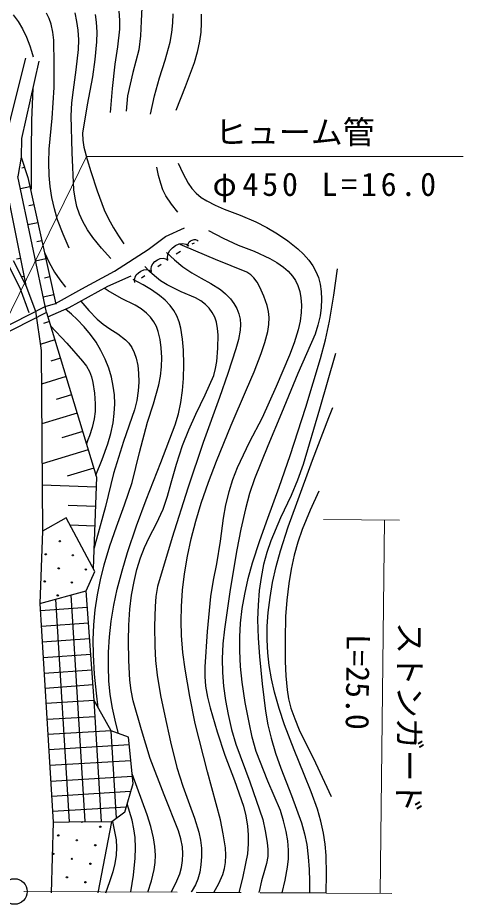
# Model space of a CAD drawing. Units: millimetres, scale not verified. Extents: x 40000 to 680000, y 20000 to 380000.
# Drawn here: x 461684 to 496585, y 249295 to 318693 of the extents above; entities that cross this region are included whole.
import ezdxf
from ezdxf.enums import TextEntityAlignment as Align

# ---------------------------------------------------------------- set-up
doc = ezdxf.new("R2010")
doc.units = ezdxf.units.MM
doc.header["$LTSCALE"] = 1000
doc.linetypes.add('CHAIN', pattern=[18.5, 12, -1.5, 3.5, -1.5])
for name, color, linetype, lineweight in [('M-BGD', 7, 'Continuous', 25), ('M-BMK', 2, 'CHAIN', 13), ('M-BMK-SRVR', 3, 'Continuous', 25), ('M-STR-HTXT', 7, 'Continuous', 13)]:
    doc.layers.add(name, color=color, linetype=linetype, lineweight=lineweight)
doc.styles.add('ＭＳ ゴシック', font='')
doc.styles.get('ＭＳ ゴシック').set_extended_font_data('MS Gothic')

msp = doc.modelspace()

# ---------------------------------------------------------------- linework, layer by layer
at = {"layer": 'M-BGD'}
for p, q in [((471417, 319501), (471354, 318414)), ((461332, 318921), (461724, 318387)), ((464156, 318628), (463948, 319059)), ((464305, 318181), (464156, 318628)), ((466326, 318397), (466174, 319064)), ((467745, 318951), (467831, 318337)), ((469686, 318491), (469638, 319200)), ((473841, 318298), (473855, 319000)), ((476043, 318978), (476066, 318275)), ((461724, 318387), (462070, 317813)), ((464433, 317565), (464305, 318181)), ((466419, 317719), (466326, 318397)), ((467831, 318337), (467868, 317568)), ((469674, 317791), (469686, 318491)), ((471354, 318414), (471291, 317288)), ((473763, 317530), (473841, 318298)), ((476066, 318275), (476029, 317564)), ((462070, 317813), (462371, 317174)), ((462371, 317174), (462621, 316502)), ((464501, 316937), (464433, 317565)), ((466459, 316955), (466419, 317719)), ((467868, 317568), (467844, 316797)), ((469531, 316420), (469674, 317791)), ((471291, 317288), (471168, 316184)), ((473626, 316771), (473763, 317530)), ((476029, 317564), (475932, 316851)), ((462621, 316502), (462760, 316074)), ((464550, 315061), (464501, 316937)), ((466439, 316199), (466459, 316955)), ((467844, 316797), (467717, 315428)), ((473237, 315367), (473626, 316771)), ((475932, 316851), (475744, 316001)), ((462760, 316074), (462893, 315644)), ((466274, 314614), (466439, 316199)), ((469328, 315052), (469531, 316420)), ((471168, 316184), (470703, 314397)), ((475744, 316001), (475495, 315155)), ((460698, 309087), (462328, 315530)), ((463348, 315303), (461988, 309241)), ((467717, 315428), (467531, 314065)), ((472793, 313990), (473237, 315367)), ((475495, 315155), (474810, 313279)), ((464539, 313233), (464550, 315061)), ((466052, 313055), (466274, 314614)), ((469110, 313164), (469328, 315052)), ((470703, 314397), (470294, 312584)), ((467531, 314065), (467113, 311865)), ((472408, 312577), (472793, 313990)), ((462868, 313165), (462770, 310684)), ((464381, 310831), (464539, 313233)), ((465933, 312037), (466052, 313055)), ((468951, 311273), (469110, 313164)), ((474810, 313279), (474071, 311426)), ((470294, 312584), (470226, 311989)), ((472082, 311147), (472408, 312577)), ((465876, 311024), (465933, 312037)), ((467113, 311865), (466756, 309654)), ((470226, 311989), (470171, 311391)), ((465949, 308132), (465876, 311024)), ((462770, 310684), (462732, 308195)), ((464160, 308410), (464381, 310831)), ((466756, 309654), (466780, 309105)), ((461988, 309241), (461963, 307778)), ((466780, 309105), (466865, 308549)), ((462732, 308195), (462729, 306728)), ((464119, 307372), (464160, 308410)), ((466083, 305214), (465949, 308132)), ((466865, 308549), (467111, 307607)), ((461963, 307778), (461690, 306253)), ((461963, 307778), (462472, 306175)), ((467111, 307607), (467420, 306660)), ((462217, 306976), (462006, 306909)), ((464138, 306337), (464119, 307372)), ((472721, 306344), (472588, 306998)), ((474242, 307319), (474617, 306513)), ((460634, 306214), (462323, 297731)), ((463936, 295624), (461690, 306253)), ((462472, 306175), (464661, 296283)), ((462729, 306728), (462731, 305263)), ((464214, 305473), (464138, 306337)), ((467420, 306660), (467908, 305142)), ((472882, 305715), (472721, 306344)), ((474617, 306513), (475036, 305753)), ((462628, 305468), (461890, 305305)), ((464350, 304615), (464214, 305473)), ((473057, 305222), (472882, 305715)), ((475036, 305753), (475329, 305335)), ((466171, 304563), (466083, 305214)), ((467908, 305142), (468445, 303667)), ((473288, 304755), (473057, 305222)), ((473726, 304091), (473288, 304755)), ((475329, 305335), (475665, 304962)), ((475665, 304962), (476054, 304633)), ((462941, 304055), (462565, 303972)), ((464553, 303726), (464350, 304615)), ((466317, 303925), (466171, 304563)), ((474215, 303461), (473726, 304091)), ((476054, 304633), (476485, 304349)), ((476485, 304349), (477141, 304009)), ((477141, 304009), (477849, 303711)), ((464812, 302863), (464553, 303726)), ((466526, 303323), (466317, 303925)), ((466789, 302749), (466526, 303323)), ((468445, 303667), (468783, 302952)), ((477849, 303711), (479116, 303233)), ((463254, 302642), (462489, 302473)), ((465239, 301742), (464812, 302863)), ((467158, 302100), (466789, 302749)), ((468783, 302952), (469181, 302253)), ((479116, 303233), (480333, 302709)), ((480333, 302709), (481191, 302268)), ((467575, 301491), (467158, 302100)), ((469181, 302253), (469583, 301620)), ((473269, 301572), (474758, 302236)), ((476628, 302025), (477782, 301432)), ((481191, 302268), (482027, 301771)), ((463566, 301229), (463177, 301143)), ((465717, 300656), (465239, 301742)), ((468256, 300649), (467575, 301491)), ((469583, 301620), (470008, 300986)), ((471894, 300563), (473269, 301572)), ((475117, 301146), (475229, 301228)), ((475229, 301228), (475353, 301290)), ((475353, 301290), (475493, 301334)), ((475493, 301334), (475620, 301328)), ((475620, 301328), (475739, 301284)), ((475739, 301284), (475829, 301218)), ((477782, 301432), (478958, 300895)), ((482027, 301771), (482832, 301220)), ((482832, 301220), (483618, 300607)), ((468978, 299853), (468256, 300649)), ((469258, 298867), (471894, 300563)), ((473588, 300482), (473800, 300688)), ((473800, 300688), (474044, 300857)), ((474044, 300857), (474328, 300993)), ((474328, 300993), (474599, 301018)), ((474591, 300867), (474410, 300953)), ((474771, 300780), (474591, 300867)), ((474599, 301018), (474866, 300962)), ((477170, 299758), (474771, 300780)), ((474866, 300962), (475076, 300849)), ((475003, 300916), (475051, 301046)), ((475004, 300806), (475003, 300916)), ((475051, 301046), (475117, 301146)), ((475499, 301053), (475334, 300971)), ((478958, 300895), (480200, 300407)), ((483618, 300607), (484080, 300179)), ((461901, 299851), (461601, 299792)), ((463879, 299816), (463087, 299641)), ((463770, 300308), (464136, 299528)), ((472628, 299735), (472854, 299841)), ((472854, 299841), (473069, 299860)), ((473069, 299860), (473280, 299814)), ((473280, 299814), (473446, 299724)), ((473350, 300326), (473963, 299733)), ((473414, 299960), (473478, 300250)), ((473449, 299726), (473414, 299960)), ((473478, 300250), (473588, 300482)), ((474425, 300399), (474100, 300175)), ((480200, 300407), (481435, 299858)), ((481435, 299858), (481981, 299544)), ((484080, 300179), (484500, 299706)), ((461865, 297529), (460898, 299436)), ((461334, 299681), (462323, 297731)), ((464136, 299528), (464557, 298772)), ((472013, 298839), (471642, 299229)), ((472124, 299027), (472176, 299257)), ((472176, 299257), (472265, 299440)), ((472265, 299440), (472434, 299603)), ((472434, 299603), (472628, 299735)), ((472928, 299371), (472669, 299194)), ((473963, 299733), (474618, 299182)), ((474618, 299182), (475315, 298725)), ((479624, 298777), (477170, 299758)), ((481981, 299544), (482498, 299178)), ((482498, 299178), (482869, 298847)), ((484500, 299706), (484800, 299283)), ((484800, 299283), (485046, 298831)), ((462182, 298438), (461984, 298398)), ((464557, 298772), (464970, 298175)), ((466714, 297469), (469258, 298867)), ((468754, 297676), (470567, 298488)), ((470882, 298374), (470970, 298558)), ((470970, 298558), (471139, 298720)), ((471139, 298720), (471333, 298853)), ((471333, 298853), (471559, 298959)), ((471633, 298488), (471374, 298312)), ((471559, 298959), (471774, 298978)), ((471774, 298978), (471985, 298932)), ((471985, 298932), (472151, 298841)), ((472392, 298476), (472013, 298839)), ((472151, 298841), (472124, 299027)), ((472867, 298101), (472392, 298476)), ((475315, 298725), (476058, 298311)), ((479932, 298578), (479624, 298777)), ((480189, 298341), (479932, 298578)), ((482869, 298847), (483201, 298472)), ((483201, 298472), (483439, 298116)), ((485046, 298831), (485236, 298350)), ((486451, 296976), (486737, 299025)), ((462323, 297731), (463075, 295720)), ((464192, 298403), (463789, 298314)), ((464970, 298175), (465414, 297597)), ((471119, 297993), (470732, 298195)), ((470830, 298144), (470882, 298374)), ((470856, 297959), (470830, 298144)), ((471503, 297785), (471119, 297993)), ((472164, 297395), (471503, 297785)), ((473378, 297774), (472867, 298101)), ((474485, 297236), (473378, 297774)), ((476058, 298311), (476823, 297886)), ((476823, 297886), (477558, 297408)), ((480441, 297991), (480189, 298341)), ((480649, 297598), (480441, 297991)), ((483439, 298116), (483628, 297723)), ((483628, 297723), (483774, 297265)), ((485236, 298350), (485373, 297835)), ((485373, 297835), (485463, 297253)), ((462588, 295596), (461865, 297529)), ((464651, 296323), (466714, 297469)), ((465706, 296002), (468754, 297676)), ((468606, 297414), (468454, 297511)), ((468759, 297318), (468606, 297414)), ((469810, 296724), (468759, 297318)), ((472793, 296953), (472164, 297395)), ((475611, 296756), (474485, 297236)), ((477558, 297408), (477972, 297072)), ((477972, 297072), (478343, 296693)), ((480965, 296887), (480649, 297598)), ((483774, 297265), (483865, 296777)), ((485463, 297253), (485492, 296660)), ((464505, 296990), (463685, 296809)), ((466630, 296510), (467248, 295785)), ((470890, 296185), (469810, 296724)), ((473235, 296575), (472793, 296953)), ((473632, 296157), (473235, 296575)), ((476017, 296529), (475611, 296756)), ((476388, 296252), (476017, 296529)), ((478343, 296693), (478616, 296333)), ((478616, 296333), (478845, 295929)), ((481220, 296166), (480965, 296887)), ((483865, 296777), (483907, 296201)), ((485492, 296660), (485463, 296014)), ((486108, 294939), (486451, 296976)), ((450026, 289077), (463839, 296080)), ((463075, 295720), (463512, 292633)), ((463839, 296080), (464651, 296323)), ((464048, 295285), (465706, 296002)), ((465890, 295477), (465435, 295885)), ((467248, 295785), (467908, 295103)), ((471341, 295906), (470890, 296185)), ((471760, 295576), (471341, 295906)), ((473919, 295773), (473632, 296157)), ((474148, 295369), (473919, 295773)), ((476673, 295961), (476388, 296252)), ((476915, 295626), (476673, 295961)), ((478845, 295929), (479004, 295526)), ((481326, 295705), (481220, 296166)), ((481372, 295235), (481326, 295705)), ((483907, 296201), (483888, 295626)), ((485463, 296014), (485372, 295366)), ((463944, 295628), (450230, 288676)), ((463944, 295627), (467866, 282716)), ((466336, 295061), (465890, 295477)), ((466889, 294497), (466336, 295061)), ((467908, 295103), (468382, 294701)), ((472079, 295254), (471760, 295576)), ((472349, 294895), (472079, 295254)), ((474335, 294892), (474148, 295369)), ((477112, 295249), (476915, 295626)), ((477252, 294852), (477112, 295249)), ((479004, 295526), (479104, 295107)), ((479104, 295107), (479138, 294682)), ((481349, 294679), (481372, 295235)), ((483888, 295626), (483796, 294932)), ((485372, 295366), (485200, 294637)), ((464162, 294910), (463696, 294768)), ((464261, 294584), (465527, 293227)), ((467389, 293901), (466889, 294497)), ((468382, 294701), (468899, 294343)), ((468899, 294343), (469532, 293937)), ((472551, 294521), (472349, 294895)), ((472694, 294130), (472551, 294521)), ((474463, 294400), (474335, 294892)), ((474590, 293537), (474463, 294400)), ((477345, 294364), (477252, 294852)), ((477379, 293865), (477345, 294364)), ((479138, 294682), (479111, 294245)), ((481266, 294134), (481349, 294679)), ((483645, 294250), (483340, 293251)), ((483796, 294932), (483645, 294250)), ((485200, 294637), (484971, 293932)), ((485788, 293468), (486108, 294939)), ((467820, 293288), (467389, 293901)), ((469532, 293937), (470114, 293491)), ((472835, 293503), (472694, 294130)), ((477361, 292818), (477379, 293865)), ((479111, 294245), (478967, 293504)), ((481044, 293261), (481266, 294134)), ((484971, 293932), (483631, 290842)), ((464598, 293475), (463442, 293124)), ((465527, 293227), (466765, 291812)), ((468202, 292641), (467820, 293288)), ((470114, 293491), (470382, 293211)), ((470382, 293211), (470610, 292884)), ((470610, 292884), (470811, 292476)), ((472919, 292859), (472835, 293503)), ((474657, 292667), (474590, 293537)), ((478967, 293504), (478762, 292767)), ((480766, 292414), (481044, 293261)), ((483340, 293251), (482979, 292273)), ((485413, 292019), (485788, 293468)), ((463512, 292633), (463636, 278511)), ((468536, 291956), (468202, 292641)), ((470811, 292476), (470961, 292034)), ((472962, 292106), (472919, 292859)), ((474695, 291548), (474657, 292667)), ((477283, 291786), (477361, 292818)), ((478762, 292767), (478148, 290853)), ((480217, 290978), (480766, 292414)), ((482979, 292273), (481935, 289822)), ((486574, 292398), (485333, 288048)), ((465034, 292041), (464271, 291809)), ((466765, 291812), (467066, 291418)), ((468811, 291256), (468536, 291956)), ((470961, 292034), (471083, 291457)), ((472945, 291358), (472962, 292106)), ((474674, 290443), (474695, 291548)), ((477188, 291231), (477283, 291786)), ((484246, 288204), (485413, 292019)), ((467066, 291418), (467318, 290989)), ((467318, 290989), (467466, 290581)), ((469020, 290566), (468811, 291256)), ((471083, 291457), (471147, 290866)), ((471147, 290866), (471165, 290171)), ((472865, 290646), (472945, 291358)), ((477035, 290698), (477188, 291231)), ((478148, 290853), (477482, 288977)), ((479617, 289578), (480217, 290978)), ((483631, 290842), (482353, 287745)), ((465470, 290606), (463535, 290019)), ((467466, 290581), (467561, 290139)), ((467561, 290139), (467688, 289308)), ((469171, 289862), (469020, 290566)), ((471165, 290171), (471123, 289478)), ((472727, 289950), (472865, 290646)), ((474599, 289501), (474674, 290443)), ((476358, 289171), (477035, 290698)), ((469257, 289168), (469171, 289862)), ((471123, 289478), (471013, 288729)), ((472317, 288477), (472727, 289950)), ((474465, 288572), (474599, 289501)), ((478403, 286794), (479617, 289578)), ((481935, 289822), (480833, 287385)), ((465905, 289172), (464702, 288806)), ((467688, 289308), (467755, 288466)), ((469282, 288479), (469257, 289168)), ((471013, 288729), (470843, 287991)), ((475623, 287665), (476358, 289171)), ((477482, 288977), (476221, 285432)), ((467755, 288466), (467748, 287879)), ((469246, 287718), (469282, 288479)), ((471851, 287027), (472317, 288477)), ((474271, 287690), (474465, 288572)), ((483025, 284416), (484246, 288204)), ((485333, 288048), (484034, 283715)), ((486213, 287791), (486371, 288190)), ((466341, 287737), (463563, 286893)), ((467748, 287879), (467679, 287290)), ((469150, 286971), (469246, 287718)), ((470843, 287991), (469981, 285509)), ((474019, 286826), (474271, 287690)), ((475084, 286442), (475623, 287665)), ((480833, 287385), (479820, 285433)), ((482353, 287745), (481268, 285192)), ((484771, 284055), (486058, 287401)), ((486058, 287401), (486213, 287791)), ((467521, 286624), (467300, 285957)), ((467679, 287290), (467521, 286624)), ((468980, 286145), (469150, 286971)), ((471212, 284667), (471851, 287027)), ((472907, 283881), (474019, 286826)), ((477247, 283990), (478403, 286794)), ((466777, 286302), (465132, 285803)), ((467300, 285957), (467188, 285655)), ((468755, 285345), (468980, 286145)), ((474602, 285197), (475084, 286442)), ((467188, 285655), (467068, 285343)), ((468310, 284105), (468755, 285345)), ((469981, 285509), (469177, 283009)), ((476221, 285432), (475012, 281856)), ((479820, 285433), (478864, 283455)), ((467212, 284868), (463590, 283767)), ((470637, 282313), (471212, 284667)), ((474123, 283749), (474602, 285197)), ((481268, 285192), (480238, 282611)), ((467812, 282895), (468310, 284105)), ((471741, 280963), (472907, 283881)), ((476621, 282347), (477247, 283990)), ((482175, 281949), (483025, 284416)), ((483539, 280686), (484771, 284055)), ((467648, 283433), (465563, 282800)), ((473704, 282288), (474123, 283749)), ((478864, 283455), (478512, 282530)), ((484034, 283715), (483594, 282494)), ((467866, 282716), (467601, 275568)), ((469177, 283009), (468548, 280431)), ((478512, 282530), (478216, 281584)), ((480238, 282611), (479850, 281439)), ((483594, 282494), (483098, 281294)), ((467838, 281951), (463605, 282108)), ((470052, 280564), (470637, 282313)), ((473417, 281237), (473704, 282288)), ((475012, 281856), (473788, 278013)), ((476056, 280693), (476621, 282347)), ((481273, 279515), (482175, 281949)), ((473076, 280218), (473417, 281237)), ((478216, 281584), (477962, 280563)), ((479850, 281439), (479520, 280252)), ((483098, 281294), (482277, 279540)), ((485273, 281644), (484594, 280149)), ((467781, 280421), (465627, 280501)), ((468548, 280431), (467863, 277875)), ((469411, 278839), (470052, 280564)), ((470990, 278911), (471741, 280963)), ((475635, 279296), (476056, 280693)), ((477962, 280563), (477765, 279519)), ((482876, 278837), (483539, 280686)), ((472559, 279097), (473076, 280218)), ((479520, 280252), (479153, 278660)), ((484594, 280149), (483968, 278624)), ((465475, 279541), (463636, 278511)), ((467715, 275355), (465475, 279541)), ((471984, 277997), (472559, 279097)), ((475274, 277893), (475635, 279296)), ((477765, 279519), (477539, 277725)), ((480645, 277778), (481273, 279515)), ((482277, 279540), (481508, 277753)), ((463636, 278511), (463423, 272837)), ((467724, 278892), (465783, 278964)), ((468905, 277364), (469411, 278839)), ((470295, 276832), (470990, 278911)), ((479153, 278660), (478842, 277039)), ((482269, 276963), (482876, 278837)), ((483968, 278624), (483629, 277644)), ((467863, 277875), (467761, 277520)), ((471618, 277218), (471984, 277997)), ((473788, 278013), (472624, 274159)), ((474986, 276534), (475274, 277893)), ((477539, 277725), (477253, 275933)), ((480074, 276019), (480645, 277778)), ((481508, 277753), (481201, 276832)), ((483629, 277644), (483343, 276634)), ((467761, 277520), (467660, 277166)), ((468456, 275872), (468905, 277364)), ((471309, 276417), (471618, 277218)), ((478842, 277039), (478325, 273944)), ((481929, 275724), (482269, 276963)), ((469857, 275394), (470295, 276832)), ((471023, 275500), (471309, 276417)), ((474756, 275163), (474986, 276534)), ((481201, 276832), (480949, 275883)), ((483343, 276634), (483098, 275529)), ((468161, 274699), (468456, 275872)), ((477253, 275933), (476988, 274661)), ((479740, 274794), (480074, 276019)), ((480949, 275883), (480745, 274871)), ((481650, 274476), (481929, 275724)), ((483098, 275529), (482909, 274401)), ((467041, 273832), (467715, 275355)), ((469481, 273949), (469857, 275394)), ((470796, 274565), (471023, 275500)), ((474603, 273893), (474756, 275163)), ((480745, 274871), (480601, 273851)), ((467927, 273522), (468161, 274699)), ((470597, 273479), (470796, 274565)), ((472624, 274159), (472503, 273393)), ((476988, 274661), (476784, 273381)), ((479466, 273564), (479740, 274794)), ((481448, 273315), (481650, 274476)), ((482909, 274401), (482758, 273106)), ((463423, 272837), (467041, 273832)), ((465855, 273506), (466940, 255777)), ((467668, 265240), (467041, 273832)), ((467756, 272343), (467927, 273522)), ((469215, 272705), (469481, 273949)), ((470459, 272389), (470597, 273479)), ((474510, 272617), (474603, 273893)), ((478325, 273944), (477869, 270843)), ((479275, 272441), (479466, 273564)), ((480601, 273851), (480508, 272715)), ((463423, 272837), (464471, 255715)), ((464639, 273171), (465706, 255746)), ((472503, 273393), (472441, 272616)), ((476784, 273381), (476529, 270647)), ((481307, 272147), (481448, 273315)), ((482758, 273106), (482668, 271810)), ((467136, 272522), (463459, 272253)), ((467647, 271166), (467756, 272343)), ((469008, 271452), (469215, 272705)), ((470375, 271154), (470459, 272389)), ((472441, 272616), (472398, 271062)), ((474483, 271469), (474510, 272617)), ((479144, 271309), (479275, 272441)), ((480508, 272715), (480476, 271576)), ((481235, 271076), (481307, 272147)), ((468873, 270240), (469008, 271452)), ((474516, 270322), (474483, 271469)), ((480476, 271576), (480514, 270128)), ((482668, 271810), (482622, 270055)), ((467225, 271303), (463534, 271034)), ((467600, 269987), (467647, 271166)), ((470351, 269913), (470375, 271154)), ((472398, 271062), (472416, 269503)), ((477869, 270843), (477759, 269671)), ((479083, 270223), (479144, 271309)), ((481223, 270004), (481235, 271076)), ((467315, 270083), (463608, 269813)), ((467613, 268808), (467600, 269987)), ((468798, 269028), (468873, 270240)), ((474623, 268998), (474516, 270322)), ((476529, 270647), (476332, 267886)), ((479082, 269134), (479083, 270223)), ((480514, 270128), (480612, 268685)), ((481273, 268986), (481223, 270004)), ((482622, 270055), (482636, 268291)), ((470379, 268369), (470351, 269913)), ((472416, 269503), (472480, 268368)), ((477759, 269671), (477710, 268499)), ((467405, 268851), (463684, 268579)), ((467700, 267311), (467613, 268808)), ((468786, 267902), (468798, 269028)), ((474789, 267689), (474623, 268998)), ((479145, 267905), (479082, 269134)), ((480612, 268685), (480821, 266554)), ((481382, 267983), (481273, 268986)), ((468834, 266787), (468786, 267902)), ((470468, 266830), (470379, 268369)), ((472480, 268368), (472605, 267227)), ((476332, 267886), (476331, 267120)), ((477710, 268499), (477729, 267434)), ((479269, 266677), (479145, 267905)), ((481558, 266939), (481382, 267983)), ((482636, 268291), (482677, 267186)), ((467494, 267632), (463759, 267359)), ((467846, 265815), (467700, 267311)), ((472605, 267227), (472873, 265632)), ((475160, 265560), (474789, 267689)), ((477729, 267434), (477809, 266368)), ((482677, 267186), (482778, 266091)), ((468938, 265717), (468834, 266787)), ((470566, 266018), (470468, 266830)), ((476331, 267120), (476391, 266358)), ((479506, 265087), (479269, 266677)), ((480821, 266554), (481090, 264424)), ((481794, 265907), (481558, 266939)), ((467578, 266472), (463830, 266198)), ((467995, 264665), (467846, 265815)), ((470724, 265218), (470566, 266018)), ((476391, 266358), (476538, 265514)), ((477809, 266368), (477955, 265256)), ((482162, 264611), (481794, 265907)), ((482778, 266091), (482901, 265366)), ((467668, 265240), (463902, 265009)), ((469009, 262879), (467668, 265240)), ((468249, 255761), (467668, 265240)), ((469102, 264656), (468938, 265717)), ((471367, 262961), (470724, 265218)), ((472873, 265632), (473200, 264046)), ((475588, 263452), (475160, 265560)), ((476538, 265514), (476748, 264668)), ((477955, 265256), (478162, 264141)), ((482901, 265366), (483084, 264655)), ((469365, 263464), (469102, 264656)), ((476748, 264668), (477295, 262804)), ((479802, 263517), (479506, 265087)), ((481090, 264424), (481281, 263352)), ((482587, 263335), (482162, 264611)), ((483084, 264655), (483381, 263798)), ((467746, 263978), (463980, 263748)), ((473200, 264046), (473649, 262011)), ((478162, 264141), (478441, 262978)), ((483381, 263798), (483739, 262950)), ((469584, 262663), (469365, 263464)), ((476545, 259663), (475588, 263452)), ((480059, 262373), (479802, 263517)), ((481281, 263352), (481530, 262296)), ((483328, 261392), (482587, 263335)), ((469009, 262879), (464051, 262576)), ((470362, 262371), (469009, 262879)), ((469428, 256026), (469009, 262879)), ((470718, 258751), (470362, 262371)), ((472069, 260717), (471367, 262961)), ((477295, 262804), (477897, 260967)), ((478441, 262978), (478782, 261819)), ((480372, 261257), (480059, 262373)), ((483739, 262950), (485013, 260357)), ((470421, 261777), (464124, 261392)), ((473649, 262011), (474155, 259994)), ((478782, 261819), (479858, 258875)), ((481530, 262296), (481885, 261123)), ((477897, 260967), (478657, 258981)), ((481286, 258930), (480372, 261257)), ((481885, 261123), (482300, 259957)), ((484131, 259455), (483328, 261392)), ((470543, 260535), (464200, 260147)), ((473150, 257865), (472069, 260717)), ((485013, 260357), (486249, 257743)), ((474155, 259994), (474618, 258541)), ((477556, 255905), (476545, 259663)), ((482300, 259957), (483138, 257819)), ((470663, 259309), (464275, 258918)), ((471826, 256290), (470643, 259510)), ((478657, 258981), (479359, 256974)), ((479858, 258875), (480872, 255924)), ((482255, 256629), (481286, 258930)), ((484674, 258107), (484131, 259455)), ((470062, 256505), (470718, 258751)), ((474618, 258541), (475141, 257098)), ((470531, 258112), (464348, 257734)), ((474286, 255035), (473150, 257865)), ((483138, 257819), (483920, 255657)), ((485157, 256746), (484674, 258107)), ((470180, 256908), (464420, 256555)), ((470641, 255871), (470250, 257147)), ((475141, 257098), (475533, 256026)), ((479359, 256974), (479551, 256205)), ((470062, 256505), (469065, 255750)), ((472108, 255390), (471826, 256290)), ((479551, 256205), (479686, 255414)), ((482514, 255822), (482255, 256629)), ((485430, 255810), (485157, 256746)), ((464471, 255715), (464306, 250184)), ((464471, 255715), (466964, 255777)), ((466964, 255777), (469065, 255750)), ((467986, 250178), (469065, 255750)), ((469110, 255785), (469401, 254344)), ((470790, 255191), (470641, 255871)), ((472329, 254483), (472108, 255390)), ((475533, 256026), (475867, 254939)), ((477784, 254817), (477556, 255905)), ((479686, 255414), (479746, 254726)), ((480872, 255924), (481073, 255039)), ((482715, 254996), (482514, 255822)), ((483920, 255657), (484152, 254820)), ((485642, 254872), (485430, 255810)), ((470878, 254510), (470790, 255191)), ((474465, 254408), (474286, 255035)), ((475867, 254939), (475999, 254324)), ((477953, 253710), (477784, 254817)), ((479746, 254726), (479747, 254029)), ((481073, 255039), (481215, 254139)), ((482836, 254260), (482715, 254996)), ((484152, 254820), (484324, 253973)), ((485775, 253992), (485642, 254872)), ((469401, 254344), (469429, 253745)), ((470910, 253711), (470878, 254510)), ((472436, 253811), (472329, 254483)), ((474583, 253779), (474465, 254408)), ((475999, 254324), (476071, 253699)), ((479747, 254029), (479670, 253254)), ((481215, 254139), (481269, 253591)), ((482896, 253520), (482836, 254260)), ((469429, 253745), (469396, 253134)), ((470881, 252909), (470910, 253711)), ((472481, 253151), (472436, 253811)), ((474621, 253240), (474583, 253779)), ((476071, 253699), (476084, 253047)), ((477990, 253128), (477953, 253710)), ((481269, 253591), (481264, 253047)), ((482893, 252851), (482896, 253520)), ((484324, 253973), (484447, 252997)), ((485848, 253102), (485775, 253992)), ((469396, 253134), (469297, 252480)), ((470743, 251580), (470881, 252909)), ((472461, 252572), (472481, 253151)), ((474515, 252186), (474598, 252710)), ((474598, 252710), (474621, 253240)), ((476084, 253047), (476036, 252395)), ((477965, 252554), (477990, 253128)), ((479670, 253254), (479533, 252475)), ((481264, 253047), (481163, 252491)), ((482829, 252189), (482893, 252851)), ((484447, 252997), (484510, 252009)), ((485876, 251642), (485848, 253102)), ((469297, 252480), (469136, 251831)), ((472160, 251128), (472381, 252008)), ((472381, 252008), (472461, 252572)), ((474373, 251677), (474515, 252186)), ((476036, 252395), (475943, 251820)), ((477745, 251633), (477884, 252082)), ((477884, 252082), (477965, 252554)), ((479533, 252475), (479281, 251342)), ((481002, 251943), (480768, 251125)), ((481163, 252491), (481002, 251943)), ((482638, 251191), (482829, 252189)), ((484510, 252009), (484533, 251106)), ((469136, 251831), (468883, 251051)), ((470545, 250260), (470743, 251580)), ((474073, 250950), (474373, 251677)), ((475793, 251261), (475597, 250805)), ((475943, 251820), (475793, 251261)), ((477427, 250923), (477745, 251633)), ((479281, 251342), (479012, 250217)), ((485843, 250182), (485876, 251642)), ((468883, 251051), (468558, 250177)), ((471877, 250254), (472160, 251128)), ((473716, 250244), (474073, 250950)), ((475597, 250805), (475346, 250372)), ((477049, 250227), (477427, 250923)), ((480768, 251125), (480590, 250287)), ((482387, 250200), (482638, 251191)), ((484533, 251106), (484541, 250189)), ((475304, 250304), (475261, 250236)), ((475346, 250372), (475304, 250304)), ((480583, 250248), (480575, 250209)), ((480590, 250287), (480583, 250248))]:
    msp.add_line(p, q, dxfattribs=at)
for centre in [(464979, 277710), (463879, 276690), (465999, 276610), (464899, 275590), (467019, 275511), (463799, 274570), (465919, 274491), (464819, 273470), (468147, 255365), (464862, 254689), (466311, 254302), (467761, 253915), (464475, 253240), (465925, 252853), (467374, 252466), (465538, 251404), (466987, 251017)]:
    msp.add_circle(centre, 50, dxfattribs=at)
msp.add_arc((466698, 255751), 50, 158.65314, 24.22464, dxfattribs=at)
at = {"layer": 'M-BMK'}
for p, q in [((462170, 250303), (485843, 250182)), ((462178, 250291), (490988, 250144))]:
    msp.add_line(p, q, dxfattribs=at)
at = {"layer": 'M-BMK-SRVR'}
msp.add_circle((461428, 250295), 1000, dxfattribs=at)
at = {"layer": 'M-STR-HTXT'}
for p, q in [((460625, 294661), (467069, 307842)), ((467069, 307842), (496585, 307842)), ((485635, 279409), (491576, 279370)), ((490423, 279378), (490065, 250148))]:
    msp.add_line(p, q, dxfattribs=at)

# ---------------------------------------------------------------- texts
at = {"layer": 'M-STR-HTXT', "style": 'ＭＳ ゴシック'}
msp.add_text('ヒューム管', height=1833, dxfattribs=at).set_placement((477142, 308271), align=Align.BOTTOM_LEFT)
for s, rotation, p in [('ストンガード', 269.7, (490946, 271394)), ('L=25.0', 269.4, (486902, 270445))]:
    msp.add_text(s, height=1833, rotation=rotation, dxfattribs=at).set_placement(p, align=Align.BOTTOM_LEFT)
at = {"layer": 'M-STR-HTXT', "insert": (476942, 304244), "char_height": 1833, "attachment_point": 7, "style": 'ＭＳ ゴシック'}
msp.add_mtext('\\T1.24;φ450\\~L=16.0', dxfattribs=at)

doc.saveas('drawing.dxf')
